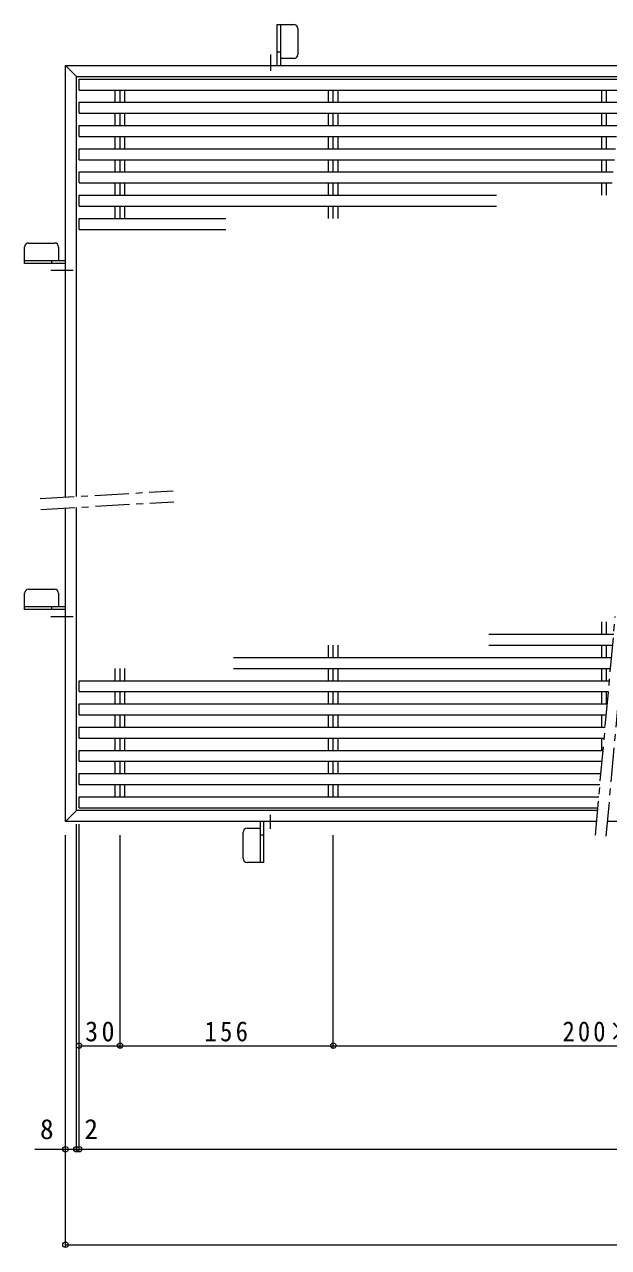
# Model space of a CAD drawing. Units: millimetres at full size, sheet at 1:5. Extents: x -951 to 1062, y -967 to 875.
# Drawn here: x -951 to -524, y -40 to 855 of the extents above; entities that cross this region are included whole.
import ezdxf
from ezdxf.enums import TextEntityAlignment as Align

# ---------------------------------------------------------------- set-up
doc = ezdxf.new("R2010")
doc.units = ezdxf.units.MM
doc.header["$LTSCALE"] = 5
doc.header["$PDMODE"] = 32
doc.header["$PDSIZE"] = 4
doc.linetypes.add('CHAIN1', pattern=[8, 5, -1, 1, -1])
for name, color, linetype, lineweight in [('E-1', 2, 'Continuous', 9), ('E-4', 7, 'Continuous', 9), ('E-A', 3, 'Continuous', 9)]:
    doc.layers.add(name, color=color, linetype=linetype, lineweight=lineweight)
doc.styles.add('ＭＳ ゴシック', font='')
doc.styles.get('ＭＳ ゴシック').set_extended_font_data('MS Gothic')

msp = doc.modelspace()

# ---------------------------------------------------------------- linework, layer by layer
at = {"layer": 'E-1'}
for p, q in [((-763.915, 855.226), (-763.915, 825.226)), ((-751.215, 852.226), (-751.215, 833.226)), ((-766.215, 835.226), (-763.915, 835.226)), ((-921.215, 825.226), (-913.215, 817.226)), ((-921.215, 825.226), (-513.231, 825.226)), ((-921.215, 509.197), (-921.215, 825.226)), ((-754.215, 830.226), (-763.915, 830.226)), ((-913.215, 817.226), (-513.962, 817.226)), ((-913.215, 509.663), (-913.215, 817.226)), ((-951.215, 680.226), (-951.215, 692.226)), ((-948.215, 695.226), (-929.215, 695.226)), ((-948.215, 695.226), (-929.215, 695.226)), ((-926.215, 692.226), (-926.215, 682.526)), ((-926.215, 692.226), (-926.215, 682.526)), ((-951.215, 682.526), (-921.215, 682.526)), ((-951.215, 682.526), (-921.215, 682.526)), ((-931.215, 680.226), (-931.215, 682.526)), ((-931.215, 680.226), (-931.215, 682.526)), ((-921.215, 680.226), (-951.215, 680.226)), ((-913.215, 279.791), (-913.215, 501.65)), ((-921.215, 271.791), (-921.215, 501.184)), ((-951.215, 426.791), (-951.215, 438.791)), ((-948.215, 441.791), (-929.215, 441.791)), ((-948.215, 441.791), (-929.215, 441.791)), ((-926.215, 438.791), (-926.215, 429.091)), ((-926.215, 438.791), (-926.215, 429.091)), ((-951.215, 429.091), (-921.215, 429.091)), ((-951.215, 429.091), (-921.215, 429.091)), ((-921.215, 426.791), (-951.215, 426.791)), ((-931.215, 426.791), (-931.215, 429.091)), ((-931.215, 426.791), (-931.215, 429.091)), ((-913.215, 279.791), (-921.215, 271.791)), ((-531.812, 279.791), (-913.215, 279.791)), ((-532.543, 271.791), (-921.215, 271.791)), ((-778.515, 241.791), (-778.515, 271.791)), ((-776.215, 271.791), (-776.215, 241.791)), ((-71.215, 271.791), (-524.509, 271.791)), ((-791.215, 244.791), (-791.215, 263.791)), ((-788.215, 266.791), (-778.515, 266.791)), ((-776.215, 261.791), (-778.515, 261.791)), ((-776.215, 241.791), (-788.215, 241.791))]:
    msp.add_line(p, q, dxfattribs=at)
at = {"layer": 'E-1', "linetype": 'CHAIN1'}
for p, q in [((-771.215, 833.334), (-771.215, 821.28)), ((-931.857, 675.226), (-915.549, 675.226)), ((-931.438, 675.226), (-917.277, 675.226)), ((-939.726, 508.12), (-842.465, 513.783)), ((-939.26, 500.133), (-842, 505.797)), ((-931.857, 421.791), (-915.549, 421.791)), ((-931.438, 421.791), (-917.277, 421.791)), ((-533.462, 261.717), (-518.857, 421.713)), ((-525.495, 260.99), (-510.823, 421.713)), ((-771.215, 266.334), (-771.215, 276.549))]:
    msp.add_line(p, q, dxfattribs=at)
at = {"layer": 'E-1'}
for points in [[(-766.215, 825.226), (-766.215, 855.226), (-754.215, 855.226)], [(-921.215, 680.226), (-951.215, 680.226), (-951.215, 692.226)], [(-921.215, 426.791), (-951.215, 426.791), (-951.215, 438.791)]]:
    msp.add_lwpolyline(points, dxfattribs=at)
for centre, start, end in [((-754.215, 852.226), 0, 90), ((-754.215, 833.226), 270, 0), ((-948.215, 692.226), 90, 180), ((-948.215, 692.226), 90, 180), ((-929.215, 692.226), 0, 90), ((-929.215, 692.226), 0, 90), ((-948.215, 438.791), 90, 180), ((-948.215, 438.791), 90, 180), ((-929.215, 438.791), 0, 90), ((-929.215, 438.791), 0, 90), ((-788.215, 263.791), 90, 180), ((-788.215, 244.791), 180, 270)]:
    msp.add_arc(centre, 3, start, end, dxfattribs=at)
at = {"layer": 'E-4'}
for p, q in [((-913.215, 30.291), (-913.215, 269.791)), ((-911.215, 30.291), (-911.215, 269.791)), ((-921.215, -39.709), (-921.215, 261.791)), ((-881.215, 106.041), (-881.215, 261.791)), ((-725.215, 106.041), (-725.215, 261.791)), ((-911.215, 107.541), (-881.215, 107.541)), ((-881.215, 107.541), (-725.215, 107.541)), ((-725.215, 107.541), (-267.215, 107.541)), ((-943.55, 31.791), (-47.384, 31.791)), ((-921.215, 31.791), (-913.215, 31.791)), ((-913.215, 31.791), (-911.215, 31.791)), ((-921.215, -38.209), (-71.215, -38.209))]:
    msp.add_line(p, q, dxfattribs=at)
for p in [(-911.215, 107.541), (-881.215, 107.541), (-725.215, 107.541), (-921.215, 31.791), (-913.215, 31.791), (-911.215, 31.791), (-921.215, -38.209)]:
    msp.add_point(p, dxfattribs=at)
at = {"layer": 'E-A'}
for p, q in [((-911.215, 807.226), (-911.215, 815.226)), ((-911.215, 815.226), (-514.144, 815.226)), ((-911.215, 807.226), (-514.874, 807.226)), ((-884.751, 798.226), (-884.751, 807.226)), ((-881.215, 798.226), (-881.215, 807.226)), ((-877.68, 798.226), (-877.68, 807.226)), ((-728.751, 798.226), (-728.751, 807.226)), ((-725.215, 798.226), (-725.215, 807.226)), ((-721.68, 798.226), (-721.68, 807.226)), ((-528.751, 798.226), (-528.751, 807.226)), ((-525.215, 798.226), (-525.215, 807.226)), ((-911.215, 790.226), (-911.215, 798.226)), ((-911.215, 798.226), (-515.696, 798.226)), ((-911.215, 790.226), (-516.426, 790.226)), ((-884.751, 781.226), (-884.751, 790.226)), ((-881.215, 781.226), (-881.215, 790.226)), ((-877.68, 781.226), (-877.68, 790.226)), ((-728.751, 781.226), (-728.751, 790.226)), ((-725.215, 781.226), (-725.215, 790.226)), ((-721.68, 781.226), (-721.68, 790.226)), ((-528.751, 781.226), (-528.751, 790.226)), ((-525.215, 781.226), (-525.215, 790.226)), ((-911.215, 773.226), (-911.215, 781.226)), ((-911.215, 781.226), (-517.248, 781.226)), ((-911.215, 773.226), (-517.978, 773.226)), ((-884.751, 764.226), (-884.751, 773.226)), ((-881.215, 764.226), (-881.215, 773.226)), ((-877.68, 764.226), (-877.68, 773.226)), ((-728.751, 764.226), (-728.751, 773.226)), ((-725.215, 764.226), (-725.215, 773.226)), ((-721.68, 764.226), (-721.68, 773.226)), ((-528.751, 764.226), (-528.751, 773.226)), ((-525.215, 764.226), (-525.215, 773.226)), ((-911.215, 756.226), (-911.215, 764.226)), ((-911.215, 764.226), (-518.8, 764.226)), ((-911.215, 756.226), (-519.53, 756.226)), ((-884.751, 747.226), (-884.751, 756.226)), ((-881.215, 747.226), (-881.215, 756.226)), ((-877.68, 747.226), (-877.68, 756.226)), ((-728.751, 747.226), (-728.751, 756.226)), ((-725.215, 747.226), (-725.215, 756.226)), ((-721.68, 747.226), (-721.68, 756.226)), ((-528.751, 747.226), (-528.751, 756.226)), ((-525.215, 747.226), (-525.215, 756.226)), ((-911.215, 739.227), (-911.215, 747.226)), ((-911.215, 747.226), (-520.352, 747.226)), ((-911.215, 739.227), (-521.082, 739.227)), ((-884.751, 730.227), (-884.751, 739.227)), ((-881.215, 730.227), (-881.215, 739.227)), ((-877.68, 730.227), (-877.68, 739.227)), ((-728.751, 730.227), (-728.751, 739.227)), ((-725.215, 730.227), (-725.215, 739.227)), ((-721.68, 730.227), (-721.68, 739.227)), ((-528.751, 730.227), (-528.751, 739.227)), ((-525.215, 730.227), (-525.215, 739.227)), ((-911.215, 722.227), (-911.215, 730.227)), ((-911.215, 730.227), (-605.811, 730.227)), ((-911.215, 722.227), (-605.811, 722.227)), ((-884.751, 713.227), (-884.751, 722.227)), ((-881.215, 713.227), (-881.215, 722.227)), ((-877.68, 713.227), (-877.68, 722.227)), ((-728.751, 713.227), (-728.751, 722.227)), ((-725.215, 713.227), (-725.215, 722.227)), ((-721.68, 713.227), (-721.68, 722.227)), ((-911.215, 705.227), (-911.215, 713.227)), ((-911.215, 713.227), (-803.894, 713.227)), ((-911.215, 705.227), (-803.894, 705.227)), ((-528.751, 408.79), (-528.751, 417.79)), ((-525.215, 408.79), (-525.215, 417.79)), ((-611.31, 408.79), (-520.036, 408.79)), ((-728.751, 391.79), (-728.751, 400.79)), ((-725.215, 391.79), (-725.215, 400.79)), ((-721.68, 391.79), (-721.68, 400.79)), ((-611.31, 400.79), (-520.767, 400.79)), ((-528.751, 391.79), (-528.751, 400.79)), ((-525.215, 391.79), (-525.215, 400.79)), ((-798.181, 391.79), (-521.588, 391.79)), ((-884.751, 374.79), (-884.751, 383.79)), ((-881.215, 374.79), (-881.215, 383.79)), ((-877.68, 374.79), (-877.68, 383.79)), ((-798.181, 383.79), (-522.318, 383.79)), ((-728.751, 374.79), (-728.751, 383.79)), ((-725.215, 374.79), (-725.215, 383.79)), ((-721.68, 374.79), (-721.68, 383.79)), ((-528.751, 374.79), (-528.751, 383.79)), ((-525.215, 374.79), (-525.215, 383.79)), ((-911.215, 366.791), (-911.215, 374.79)), ((-911.215, 374.79), (-523.14, 374.79)), ((-911.215, 366.791), (-523.87, 366.791)), ((-884.751, 357.791), (-884.751, 366.791)), ((-881.215, 357.791), (-881.215, 366.791)), ((-877.68, 357.791), (-877.68, 366.791)), ((-728.751, 357.791), (-728.751, 366.791)), ((-725.215, 357.791), (-725.215, 366.791)), ((-721.68, 357.791), (-721.68, 366.791)), ((-528.751, 357.791), (-528.751, 366.791)), ((-525.215, 357.791), (-525.215, 366.791)), ((-911.215, 349.791), (-911.215, 357.791)), ((-911.215, 357.791), (-524.692, 357.791)), ((-911.215, 349.791), (-525.422, 349.791)), ((-884.751, 340.791), (-884.751, 349.791)), ((-881.215, 340.791), (-881.215, 349.791)), ((-877.68, 340.791), (-877.68, 349.791)), ((-728.751, 340.791), (-728.751, 349.791)), ((-725.215, 340.791), (-725.215, 349.791)), ((-721.68, 340.791), (-721.68, 349.791)), ((-528.751, 340.791), (-528.751, 349.791)), ((-528.751, 340.791), (-528.751, 349.791)), ((-911.215, 332.791), (-911.215, 340.791)), ((-911.215, 340.791), (-526.244, 340.791)), ((-611.31, 340.791), (-526.244, 340.791)), ((-911.215, 332.791), (-526.974, 332.791)), ((-884.751, 323.791), (-884.751, 332.791)), ((-881.215, 323.791), (-881.215, 332.791)), ((-877.68, 323.791), (-877.68, 332.791)), ((-728.751, 323.791), (-728.751, 332.791)), ((-728.751, 323.791), (-728.751, 332.791)), ((-725.215, 323.791), (-725.215, 332.791)), ((-725.215, 323.791), (-725.215, 332.791)), ((-721.68, 323.791), (-721.68, 332.791)), ((-721.68, 323.791), (-721.68, 332.791)), ((-611.31, 332.791), (-526.974, 332.791)), ((-528.751, 323.791), (-528.751, 332.791)), ((-528.751, 323.791), (-528.751, 332.791)), ((-528.751, 323.791), (-528.751, 332.791)), ((-911.215, 315.791), (-911.215, 323.791)), ((-911.215, 323.791), (-527.796, 323.791)), ((-798.181, 323.791), (-527.796, 323.791)), ((-611.31, 323.791), (-527.796, 323.791)), ((-911.215, 315.791), (-528.526, 315.791)), ((-884.751, 306.791), (-884.751, 315.791)), ((-884.751, 306.791), (-884.751, 315.791)), ((-881.215, 306.791), (-881.215, 315.791)), ((-881.215, 306.791), (-881.215, 315.791)), ((-877.68, 306.791), (-877.68, 315.791)), ((-877.68, 306.791), (-877.68, 315.791)), ((-798.181, 315.791), (-528.526, 315.791)), ((-728.751, 306.791), (-728.751, 315.791)), ((-728.751, 306.791), (-728.751, 315.791)), ((-728.751, 306.791), (-728.751, 315.791)), ((-725.215, 306.791), (-725.215, 315.791)), ((-725.215, 306.791), (-725.215, 315.791)), ((-725.215, 306.791), (-725.215, 315.791)), ((-721.68, 306.791), (-721.68, 315.791)), ((-721.68, 306.791), (-721.68, 315.791)), ((-721.68, 306.791), (-721.68, 315.791)), ((-611.31, 315.791), (-528.526, 315.791)), ((-528.751, 313.328), (-528.751, 315.791)), ((-528.751, 313.328), (-528.751, 315.791)), ((-911.215, 298.791), (-911.215, 306.791)), ((-911.215, 298.791), (-911.215, 306.791)), ((-911.215, 306.791), (-529.348, 306.791)), ((-911.215, 306.791), (-529.348, 306.791)), ((-798.181, 306.791), (-529.348, 306.791)), ((-911.215, 298.791), (-530.078, 298.791)), ((-911.215, 298.791), (-530.078, 298.791)), ((-884.751, 289.791), (-884.751, 298.791)), ((-884.751, 289.791), (-884.751, 298.791)), ((-884.751, 289.791), (-884.751, 298.791)), ((-881.215, 289.791), (-881.215, 298.791)), ((-881.215, 289.791), (-881.215, 298.791)), ((-881.215, 289.791), (-881.215, 298.791)), ((-877.68, 289.791), (-877.68, 298.791)), ((-877.68, 289.791), (-877.68, 298.791)), ((-877.68, 289.791), (-877.68, 298.791)), ((-798.181, 298.791), (-530.078, 298.791)), ((-728.751, 289.791), (-728.751, 298.791)), ((-728.751, 289.791), (-728.751, 298.791)), ((-728.751, 289.791), (-728.751, 298.791)), ((-725.215, 289.791), (-725.215, 298.791)), ((-725.215, 289.791), (-725.215, 298.791)), ((-725.215, 289.791), (-725.215, 298.791)), ((-721.68, 289.791), (-721.68, 298.791)), ((-721.68, 289.791), (-721.68, 298.791)), ((-721.68, 289.791), (-721.68, 298.791)), ((-911.215, 281.791), (-911.215, 289.791)), ((-911.215, 281.791), (-911.215, 289.791)), ((-911.215, 281.791), (-911.215, 289.791)), ((-911.215, 289.791), (-530.899, 289.791)), ((-911.215, 289.791), (-530.899, 289.791)), ((-911.215, 289.791), (-530.899, 289.791)), ((-911.215, 281.791), (-531.63, 281.791)), ((-911.215, 281.791), (-531.63, 281.791)), ((-911.215, 281.791), (-531.63, 281.791))]:
    msp.add_line(p, q, dxfattribs=at)

# ---------------------------------------------------------------- texts
at = {"layer": 'E-4', "color": 2, "style": 'ＭＳ ゴシック'}
for s, p in [('8', (-939.859, 34.791)), ('2', (-907.399, 34.791))]:
    msp.add_text(s, height=14.66, dxfattribs=at).set_placement(p, align=Align.BOTTOM_LEFT)
at = {"layer": 'E-4', "color": 2, "char_height": 14.66, "attachment_point": 7, "style": 'ＭＳ ゴシック'}
for s, insert in [('\\T1.27;\\W0.95;30', (-906.84, 110.541)), ('\\T1.27;\\W0.9;156', (-819.465, 110.541)), ('\\T1.25;\\W0.9;200×7=1400', (-557.465, 110.541))]:
    msp.add_mtext(s, dxfattribs=dict(at, insert=insert))

doc.saveas('drawing.dxf')
